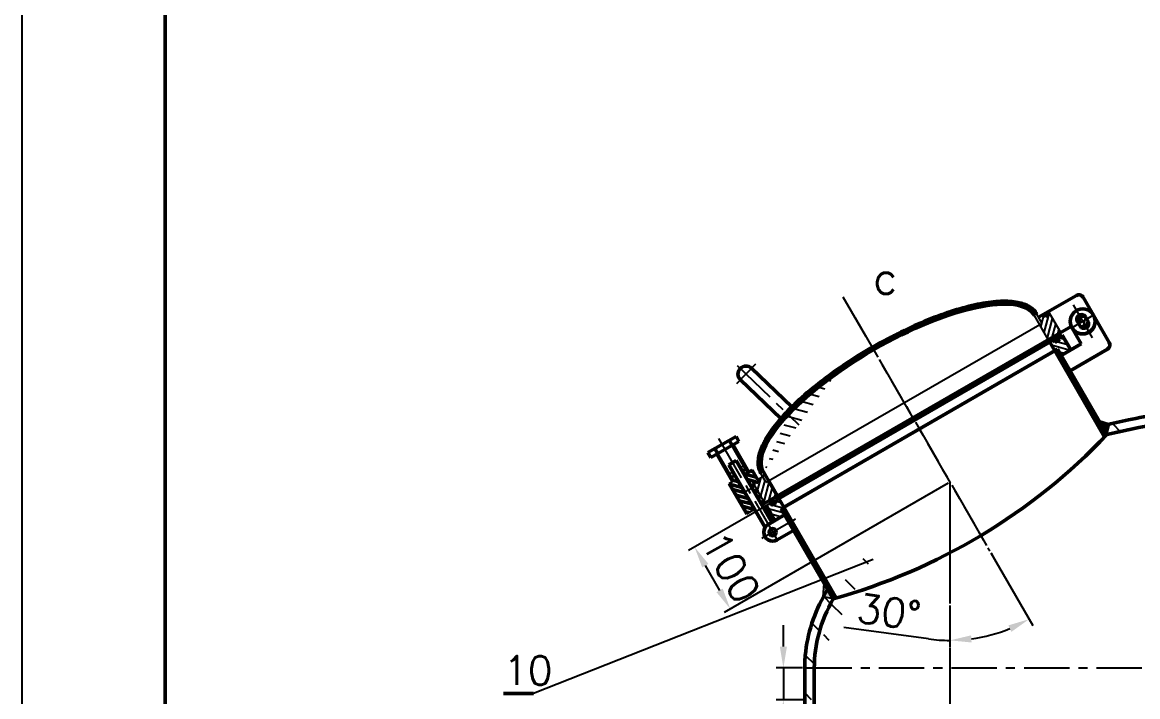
# Model space of a CAD drawing. Extents: x -857 to 5410, y -6702 to 2512.
# Drawn here: x -857 to 705, y -621 to 323 of the extents above; entities that cross this region are included whole.
import ezdxf

# ---------------------------------------------------------------- set-up
doc = ezdxf.new("R2010")
doc.units = 0
doc.linetypes.add('CENTERX2', pattern=[101.60000000000001, 63.5, -12.7, 12.7, -12.7])
doc.layers.get('0').update_dxf_attribs({"linetype": 'CONTINUOUS'})
doc.layers.get('DEFPOINTS').update_dxf_attribs({"linetype": 'CONTINUOUS'})
doc.styles.get("Standard").update_dxf_attribs({"font": 'txt.shx', "height": 40})
doc.dimstyles.get("Standard").update_dxf_attribs({"dimtxt": 0.18, "dimasz": 0.18, "dimexe": 0.18, "dimexo": 0.0625, "dimgap": 0.09, "dimtad": 0, "dimtih": 1, "dimtoh": 1, "dimdec": 4, "dimzin": 0, "dimdsep": 46, "dimtxsty": 'Standard', "dimcen": 0.09, "dimadec": 0, "dimazin": 0, "dimtfac": 1, "dimtdec": 4, "dimtofl": 0, "dimtmove": 0, "dimatfit": 3, "dimfxl": 0, "dimtolj": 1, "dimtzin": 0, "dimarcsym": 0})
pattern_1 = [(74.99999999999999, (1572.241391199869, 645.3739116852549), (-6.133628996935583, 1.643500936401008), [])]
pattern_2 = [(165, (1572.241391199869, 645.3739116852549), (-1.643500936401008, -6.133628996935583), [])]

# ---------------------------------------------------------------- blocks, each defined once
blk = doc.blocks.new('*D6')
at = {"color": 0, "lineweight": -2}
for p, q in [((208.9960430364413, -551.0138867581695), (208.9960430364413, -521.0138867581695)), ((208.9960430364413, -581.0138867581695), (208.9960430364413, -625.7155672421877)), ((208.9960430364413, -655.7155672421877), (208.9960430364412, -765.7155672421877))]:
    blk.add_line(p, q, dxfattribs=at)
at = {"lineweight": -2}
for p, q in [((235.9101988190803, -581.0138867581695), (198.9960430364413, -581.0138867581695)), ((238.1452828432812, -625.7155672421877), (198.9960430364413, -625.7155672421877))]:
    blk.add_line(p, q, dxfattribs=at)
at = {"color": 0}
for points in [[(203.9960430364413, -551.0138867581695), (213.9960430364413, -551.0138867581695), (208.9960430364413, -581.0138867581695)], [(203.9960430364413, -655.7155672421877), (213.9960430364413, -655.7155672421877), (208.9960430364413, -625.7155672421877)]]:
    blk.add_solid(points, dxfattribs=at)
at = {"layer": 'DEFPOINTS', "color": 0}
for p in [(238.9101988190803, -581.0138867581695), (208.9960430364413, -625.7155672421877), (241.1452828432812, -625.7155672421877)]:
    blk.add_point(p, dxfattribs=at)
at = {"color": 0, "insert": (178.9960430364413, -725.7155672421877), "char_height": 40, "attachment_point": 5, "rotation": 90}
blk.add_mtext('\\A1;40', dxfattribs=at)
blk = doc.blocks.new('*D25')
at = {"lineweight": -2}
for p, q in [((442.2637456127327, -553.1322844094502), (442.2637456127327, -711.0536079806006)), ((979.4730108295787, -553.1322844094503), (979.4730108295787, -711.0536079806006))]:
    blk.add_line(p, q, dxfattribs=at)
at = {"color": 0, "lineweight": -2}
blk.add_line((472.2637456127327, -701.0536079806006), (949.4730108295787, -701.0536079806006), dxfattribs=at)
at = {"color": 0}
for points in [[(472.2637456127327, -696.0536079806006), (472.2637456127327, -706.0536079806006), (442.2637456127327, -701.0536079806006)], [(949.4730108295787, -696.0536079806006), (949.4730108295787, -706.0536079806006), (979.4730108295787, -701.0536079806006)]]:
    blk.add_solid(points, dxfattribs=at)
at = {"layer": 'DEFPOINTS', "color": 0}
for p in [(442.2637456127327, -550.1322844094502), (979.4730108295787, -550.1322844094503), (979.4730108295787, -701.0536079806006)]:
    blk.add_point(p, dxfattribs=at)
at = {"color": 0, "insert": (710.8683782211557, -671.0536079806006), "char_height": 40, "attachment_point": 5}
blk.add_mtext('\\A1;480', dxfattribs=at)
blk = doc.blocks.new('*D35')
at = {"lineweight": -2}
for p, q in [((499.4003419433511, -419.6822548636911), (558.0884712928041, -521.3330766981177)), ((442.2637456127327, -493.6534336146495), (442.2637456127327, -552.3682184076491))]:
    blk.add_line(p, q, dxfattribs=at)
at = {"color": 0, "lineweight": -2}
blk.add_line((412.3325218735341, -540.3379855456294), (293.4316806666073, -524.1333578027533), dxfattribs=at)
for start, end in [(277.7608498932665, 292.2391501067335), (262.2391501067335, 270)]:
    blk.add_arc((442.2637456127328, -320.7187670475069), 221.6494513601422, start, end, dxfattribs=at)
at = {"color": 0}
for points in [[(523.9509249647102, -521.3908152031803), (528.3533845098743, -530.3695873883509), (553.0884712928041, -512.6728226602733)], [(472.5333414956015, -545.3265228354959), (471.8565972082616, -535.3494482557629), (442.2637456127328, -542.3682184076491)]]:
    blk.add_solid(points, dxfattribs=at)
at = {"layer": 'DEFPOINTS', "color": 0}
for p in [(292.2853415672904, -60.94855120270768), (442.2637456127328, -320.7187670475068), (497.9003419433511, -417.0841786523378), (442.2637456127327, -490.6534336146495), (518.0723227349845, -529.0011208918776)]:
    blk.add_point(p, dxfattribs=at)
at = {"color": 0, "insert": (356.9332582057898, -502.5104613724597), "char_height": 40, "attachment_point": 5, "rotation": 352.23915010673346}
blk.add_mtext('\\A1;30°', dxfattribs=at)
blk = doc.blocks.new('*D40')
at = {"lineweight": -2}
for p, q in [((389.6656694013794, -235.6162266690632), (76.01512768115029, -416.7024513627096)), ((439.6656694013794, -322.218767047507), (126.0151276811503, -503.3049917411535))]:
    blk.add_line(p, q, dxfattribs=at)
at = {"color": 0, "lineweight": -2}
blk.add_line((99.67538171899466, -437.6832134762428), (119.6753817189947, -472.3242296276203), dxfattribs=at)
at = {"color": 0}
for points in [[(104.0055087379168, -435.1832134762428), (95.34525470007246, -440.1832134762428), (84.67538171899466, -411.7024513627096)], [(124.0055087379168, -469.8242296276203), (115.3452547000725, -474.8242296276203), (134.6753817189947, -498.3049917411535)]]:
    blk.add_solid(points, dxfattribs=at)
at = {"layer": 'DEFPOINTS', "color": 0}
for p in [(392.2637456127327, -234.1162266690632), (442.2637456127327, -320.718767047507), (134.6753817189947, -498.3049917411535)]:
    blk.add_point(p, dxfattribs=at)
at = {"color": 0, "insert": (135.6561438325278, -440.0037215519316), "char_height": 40, "attachment_point": 5, "rotation": 300}
blk.add_mtext('\\A1;100', dxfattribs=at)

msp = doc.modelspace()

# ---------------------------------------------------------------- hatches: boundary and pattern name
h = msp.add_hatch()
h.set_pattern_fill('ANSI31', color=256, scale=4, angle=120, style=0)
h.set_pattern_definition([(165, (0, 0), (-3.287001872802016, -12.26725799387117), [])])
edge = h.paths.add_edge_path()
edge.add_ellipse((370.7637456127325, -196.8771343063322), major_axis=(-189.6926753659721, -109.5191171858442), ratio=0.3241443221256035, start_angle=269.99999999999994, end_angle=312.82312541614283, ccw=False)
edge.add_line((335.2637456127326, -135.389330637637), (333.2637952495296, -131.9253149959536))
edge.add_spline(control_points=[(333.2637952495296, -131.9253149959536), (323.1393059471942, -137.7709421413959), (313.1656876350883, -143.87781409054), (291.5005108564164, -157.935968627523), (279.9534543827642, -165.9841072080377), (258.134434405235, -182.3450385227243), (247.8630334236129, -190.6573188211449), (232.1312186077671, -204.4730128497662), (226.2091636614239, -209.9880866681591), (220.7035708092949, -215.4497535202715)], knot_values=[4.712389055618867, 4.712389055618867, 4.712389055618867, 4.712389055618867, 4.871568418412114, 4.871568418412114, 5.067983059126597, 5.067983059126597, 5.26439769984108, 5.26439769984108, 5.395287647220916, 5.395287647220916, 5.395287647220916, 5.395287647220916], degree=3, periodic=0)
edge.add_spline(control_points=[(220.7035708092949, -215.4497535202715), (218.0004276831503, -218.1313298019013), (215.3976780069086, -220.8000316595), (212.9009228947507, -223.4507047325468)], knot_values=[5.395287647220916, 5.395287647220916, 5.395287647220916, 5.395287647220916, 5.459552163512638, 5.459552163512638, 5.459552163512638, 5.459552163512638], degree=3, periodic=0)
edge.add_line((212.9009228947501, -223.4507047325475), (215.7848681655468, -226.2228012817292))
edge = h.paths.add_edge_path()
edge.add_ellipse((370.7637456127325, -196.8771343063322), major_axis=(-189.6926753659721, -109.5191171858442), ratio=0.3241443221256035, start_angle=180, end_angle=269.99999999999994, ccw=False)
edge.add_line((560.456420978706, -87.35801712049008), (567.9564209787047, -100.3483981772547))
edge.add_line((567.9564209787047, -100.3483981772547), (571.4205225938424, -98.34839817725467))
edge.add_line((571.4205225938424, -98.34839817725467), (563.9205225938421, -85.35801712048742))
edge.add_spline(control_points=[(563.9205225938426, -85.35801712048797), (562.6875279337983, -83.22240772383012), (561.1606817396889, -81.25782910023682), (557.5859513727428, -77.7269585473048), (555.5398491795515, -76.16015185026052), (550.9950770882638, -73.4257195946009), (548.4963919170232, -72.25686292135677), (543.0834730150618, -70.2955260186425), (540.1686795100923, -69.50264785066773), (530.1683207205172, -67.52976971320825), (522.3075194945509, -67.0433794610581), (504.8500270897428, -67.71824914473021), (495.2527596048085, -68.88309877537543), (474.6304605686421, -72.79463408831126), (463.6064800084087, -75.54221010118275), (440.5243949977664, -82.50998033083764), (428.46716827369, -86.73024529944021), (403.7649871072897, -96.48209070331123), (391.1207837078202, -102.0134905928901), (365.7196628356214, -114.177476845351), (352.9634408342417, -120.809770992906), (338.0086970508412, -129.2047887261456), (335.6321184188634, -130.5579043745957), (333.2637952495296, -131.9253149959536)], knot_values=[3.141592653589793, 3.141592653589793, 3.141592653589793, 3.141592653589793, 3.230360973545028, 3.230360973545028, 3.319129293500263, 3.319129293500263, 3.407897613455497, 3.407897613455497, 3.496665933410732, 3.496665933410732, 3.693080574125215, 3.693080574125215, 3.889495214839698, 3.889495214839698, 4.085909855554181, 4.085909855554181, 4.282324496268664, 4.282324496268664, 4.478739136983148, 4.478739136983148, 4.675153777697631, 4.675153777697631, 4.712389055618867, 4.712389055618867, 4.712389055618867, 4.712389055618867], degree=3, periodic=0)
edge.add_line((333.2637952495297, -131.9253149959536), (335.2637456127326, -135.389330637637))
edge = h.paths.add_edge_path()
edge.add_ellipse((370.7637456127325, -196.8771343063322), major_axis=(-189.6926753659721, -109.5191171858442), ratio=0.3241443221256035, start_angle=312.82312541614283, end_angle=359.99999999999994, ccw=False)
edge.add_line((215.7848681655468, -226.2228012817292), (212.90092289475, -223.4507047325475))
edge.add_spline(control_points=[(212.9009228947507, -223.4507047325468), (212.851963474285, -223.5026823641809), (212.8030448110094, -223.5546530633595), (205.1359293976593, -231.7058255450861), (198.5089499751434, -239.6345837222557), (187.4823963349979, -254.895154293989), (183.0811995469051, -262.2252599613915), (177.5110740366215, -274.3269339006242), (175.8001808173476, -279.2739765956568), (174.0537595493345, -287.5199006633723), (173.7056904451504, -290.9223021293056), (173.8748022409557, -297.4331102514965), (174.3950579207722, -300.5430363032455), (175.9583864006665, -305.1770743985891), (176.7038574924359, -306.8320171142234), (177.6069686316227, -308.3962514921765)], knot_values=[5.459552163512638, 5.459552163512638, 5.459552163512638, 5.459552163512638, 5.460812340555563, 5.460812340555563, 5.657226981270046, 5.657226981270046, 5.853641621984529, 5.853641621984529, 5.999607703089756, 5.999607703089756, 6.108887175955745, 6.108887175955745, 6.218166648821734, 6.218166648821734, 6.283185307179585, 6.283185307179585, 6.283185307179585, 6.283185307179585], degree=3, periodic=0)
edge.add_line((177.6069686316229, -308.3962514921766), (185.1069686316228, -321.3866325489431))
edge.add_line((185.1069686316228, -321.3866325489431), (188.5710702467605, -319.3866325489431))
edge.add_line((188.5710702467605, -319.3866325489431), (181.0710702467602, -306.3962514921761))
h = msp.add_hatch()
h.set_pattern_fill('ANSI31', color=256, scale=2, angle=30, style=0)
h.set_pattern_definition(pattern_1)
h.paths.add_polyline_path([(580.2769290543933, -81.68814413941021), (576.147292643051, -89.53540405817836), (573.7817385260099, -85.4381441394101), (566.4205225938423, -89.68814413940996), (571.4205225938426, -98.34839817725462), (567.9564209787048, -100.3483981772547), (579.9564209787044, -121.1330078680813), (597.2769290543933, -111.1330078680811)])
h = msp.add_hatch()
h.set_pattern_fill('ANSI31', color=256, scale=2, angle=30, style=0)
h.set_pattern_definition(pattern_1)
h.paths.add_polyline_path([(624.906981839933, -90.04932701163992, 0.4142135623730938), (622.54832261722, -98.85196306854485), (628.1289702570291, -95.62997465144875)])
h.paths.add_polyline_path([(624.906981839933, -90.04932701163992), (628.1289702570291, -95.62997465144875), (633.7096178968379, -92.40798623435265, 0.4142135623730951)])
h.paths.add_polyline_path([(633.7096178968379, -92.40798623435265), (628.1289702570291, -95.62997465144875), (631.3509586741252, -101.2106222912577, 0.4142135623730951)])
h.paths.add_polyline_path([(628.1289702570293, -95.62997465144863), (622.5483226172203, -98.85196306854485, 0.4142135623730951), (631.3509586741252, -101.2106222912577)])
h = msp.add_hatch()
h.set_pattern_fill('ANSI31', color=256, scale=2, angle=120, style=0)
h.set_pattern_definition(pattern_2)
h.paths.add_polyline_path([(205.6997911576582, -357.9947835320903), (209.5710702467601, -355.7596995078891), (202.571070246761, -343.6353438549084), (197.3749178240559, -346.6353438549075), (199.3749178240568, -350.0994454700462), (192.4467145937789, -354.0994454700474), (190.4467145937783, -350.6353438549088), (185.2505621710727, -353.6353438549083), (197.2505621710728, -374.4199535457348), (210.6997911576597, -366.6550375699359)])
h.paths.add_polyline_path([(599.2769290543932, -114.5971094832189), (594.0807766316877, -117.5971094832183), (596.0807766316889, -121.061211098358), (589.1525734014112, -125.0612110983593), (587.1525734014105, -121.5971094832195), (581.956420978705, -124.5971094832189), (588.956420978705, -136.721465136201), (592.8277000678067, -134.4863811120001), (597.8277000678065, -143.1466351498443), (611.2769290543935, -135.3817191740455)])
h = msp.add_hatch()
h.set_pattern_fill('ANSI37', color=256, scale=0.8, angle=30, style=0)
h.set_pattern_definition([(165, (-959.3858793735653, -816.2617744681144), (0.6574003745604026, 2.453451598774234), []), (75.00000000000001, (-959.3858793735653, -816.2617744681144), (2.453451598774234, -0.6574003745604026), [])])
h.paths.add_polyline_path([(588.6166750165489, -116.1330078680811, -0.4142135623730951), (594.0807766316884, -117.5971094832194), (590.6166750165498, -119.5971094832197)])
h.paths.add_polyline_path([(588.6166750165489, -116.1330078680811), (590.6166750165496, -119.59710948322), (587.152573401411, -121.5971094832204, -0.414213562373091)])
h.paths.add_polyline_path([(587.152573401411, -121.5971094832204), (590.6166750165498, -119.5971094832197), (592.6166750165503, -123.0612110983587, -0.4142135623730951)])
h.paths.add_polyline_path([(590.6166750165498, -119.5971094832197), (594.0807766316884, -117.5971094832194, -0.414213562373091), (592.6166750165503, -123.0612110983587)])
h = msp.add_hatch()
h.set_pattern_fill('ANSI31', color=256, scale=4, angle=30, style=0)
h.set_pattern_definition([(74.99999999999999, (0, 0), (-12.26725799387117, 3.287001872802016), [])])
h.paths.add_polyline_path([(658.7117406746931, -257.5412229478625, 0.001393299026246775), (661.9284373560913, -254.1723689357793), (592.8277000678066, -134.486381112), (588.956420978705, -136.721465136201)])
h.paths.add_polyline_path([(263.1282473418496, -457.4637874433513), (267.3322147961042, -455.804936570683), (220.8210702467611, -375.2452710930405), (216.9497911576597, -377.4803551172413)])
h.paths.add_polyline_path([(216.9497911576597, -377.4803551172413), (220.8210702467611, -375.2452710930405), (209.5710702467605, -355.7596995078895), (205.6997911576591, -357.9947835320904)])
h.paths.add_polyline_path([(267.3322147961042, -455.8049365706829), (263.1282473418496, -457.4637874433512), (278.5839112988396, -484.2337826815688, 0.001380416299475185), (283.0284599153764, -482.9916306053174)])
h = msp.add_hatch()
h.set_pattern_fill('ANSI31', color=256, scale=12, angle=90, style=0)
h.set_pattern_definition([(135, (0, 0), (-26.94076836320746, -26.94076836320745), [])])
edge = h.paths.add_edge_path()
edge.add_ellipse((978.7230108295789, -581.0138867581695), major_axis=(726.4023078652932, -8.895568816430769e-14), ratio=0.5, start_angle=95.22999048088991, end_angle=115.85623195694711, ccw=False)
edge.add_line((912.5086466126274, -219.3248038280343), (912.5086466126274, -205.900608006795))
edge.add_spline(control_points=[(912.5086466126274, -205.900608006795), (897.2051921649416, -206.5945339424075), (881.944435743711, -207.5289118162466), (836.7941875876933, -211.017436504373), (807.1139967437346, -214.2630526153923), (772.487515750864, -219.191922462749), (767.0544902025467, -219.9994551069867), (761.6404749790671, -220.8384212933176)], knot_values=[1.661237211812443, 1.661237211812443, 1.661237211812443, 1.661237211812443, 1.724113221557085, 1.724113221557085, 1.848146793718003, 1.848146793718003, 1.87131876672566, 1.87131876672566, 1.87131876672566, 1.87131876672566], degree=3, periodic=0)
edge.add_spline(control_points=[(761.6404749790671, -220.8384212933176), (738.074668429067, -224.4902238895353), (714.8690382428015, -228.7375775343083), (683.2770441295254, -235.4418033272723), (674.4873052340677, -237.4099329096737), (665.7763883658978, -239.4641608830331)], knot_values=[1.87131876672566, 1.87131876672566, 1.87131876672566, 1.87131876672566, 1.972180365878921, 1.972180365878921, 2.011504196653269, 2.011504196653269, 2.011504196653269, 2.011504196653269], degree=3, periodic=0)
edge.add_line((665.7763883658977, -239.4641608830332), (661.9284373560912, -254.1723689357792))
edge = h.paths.add_edge_path()
edge.add_spline(control_points=[(1718.535818694872, -581.0138867581695), (1718.535818694872, -570.7991911353351), (1717.732108696603, -560.5847155008967), (1714.531106871211, -540.2562986911796), (1712.134078307072, -530.142662871916), (1705.784272173002, -510.104973481132), (1701.831818667465, -500.180957651193), (1689.701280253257, -474.9274069299011), (1680.401596887077, -459.7941380595523), (1658.284587078793, -430.3918637409649), (1645.467356560039, -416.1213788588898), (1616.555017859462, -388.6079162279875), (1600.459443498232, -375.3643726851371), (1565.24741710581, -350.0562186966408), (1546.130660930725, -337.9915950267218), (1521.870294147403, -324.4872801290675), (1518.046767350409, -322.4073555836558), (1514.177789092309, -320.3504050333075)], knot_values=[0, 0, 0, 0, 0.07857011854202303, 0.07857011854202303, 0.1571402370840461, 0.1571402370840461, 0.2357103556260691, 0.2357103556260691, 0.359743927786987, 0.359743927786987, 0.483777499947905, 0.483777499947905, 0.607811072108823, 0.607811072108823, 0.731844644269741, 0.731844644269741, 0.7547160512053891, 0.7547160512053891, 0.7547160512053891, 0.7547160512053891], degree=3, periodic=0)
edge.add_line((1514.177789092309, -320.3504050333074), (1504.116916274782, -330.2044187385885))
edge.add_ellipse((978.7230108295789, -581.0138867581695), major_axis=(726.4023078652932, -8.895568816430769e-14), ratio=0.5, start_angle=0, end_angle=43.67386064667852, ccw=False)
edge.add_line((1705.125318694872, -581.0138867581651), (1705.125318694872, -625.7155672421876))
edge.add_line((1705.125318694872, -625.7155672421876), (1718.535822840078, -625.7155672421876))
edge.add_line((1718.535822840078, -625.7155672421876), (1718.535822840078, -581.0139361782034))
edge = h.paths.add_edge_path()
edge.add_spline(control_points=[(1446.506270003155, -288.617991280199), (1427.614916792969, -280.8143508975522), (1407.96952467365, -273.4908729518689), (1362.380092102898, -258.1993227833298), (1336.072586617477, -250.5133430421083), (1281.800724414401, -236.8365452097828), (1253.836571432049, -230.8458278382176), (1196.669820941604, -220.6441358780291), (1167.467449427341, -216.4332302832141), (1108.262529653103, -209.8513372338556), (1078.26021939882, -207.4803916296754), (1047.593533381898, -206.0231902123077), (1047.103633196783, -206.0001605206535), (1046.613688064682, -205.9773777572633)], knot_values=[0.8802942927526806, 0.8802942927526806, 0.8802942927526806, 0.8802942927526806, 0.9799117885915771, 0.9799117885915771, 1.103945360752495, 1.103945360752495, 1.227978932913413, 1.227978932913413, 1.352012505074331, 1.352012505074331, 1.476046077235249, 1.476046077235249, 1.4780594885333, 1.4780594885333, 1.4780594885333, 1.4780594885333], degree=3, periodic=0)
edge.add_line((1046.613688064682, -205.9773777572633), (1046.613688064682, -219.4025039116863))
edge.add_ellipse((978.7230108295789, -581.0138867581695), major_axis=(726.4023078652932, -8.895568816430769e-14), ratio=0.5, start_angle=48.59837639736543, end_angle=84.63722152485713, ccw=False)
edge.add_line((1459.116916274782, -308.5794870932552), (1446.506270003154, -288.6179912801984))
edge = h.paths.add_edge_path()
edge.add_ellipse((978.7230108295789, -581.0138867581695), major_axis=(726.4023078652932, -8.895568816430769e-14), ratio=0.5, start_angle=164.5460261706254, end_angle=180, ccw=False)
edge.add_line((278.5839112988007, -484.2337826816403), (264.8940799443543, -481.348271408888))
edge.add_spline(control_points=[(264.8940799443544, -481.348271408888), (259.3706584430416, -491.730640688963), (254.6960448083319, -502.271665268811), (245.6586046453967, -527.6862008130397), (242.1034854413931, -542.6676751499249), (239.3750318636018, -565.4807497211045), (238.9101988190803, -573.2470752045442), (238.9101988190803, -581.0138867581691)], knot_values=[2.881604051148097, 2.881604051148097, 2.881604051148097, 2.881604051148097, 2.965611890615488, 2.965611890615488, 3.081852547774397, 3.081852547774397, 3.141592653589793, 3.141592653589793, 3.141592653589793, 3.141592653589793], degree=3, periodic=0)
edge.add_line((238.9101988190803, -581.0138867581692), (238.9101988190803, -625.7155672421877))
edge.add_line((238.9101988190803, -625.7155672421877), (252.3207029642857, -625.7155672421877))
edge.add_line((252.3207029642857, -625.7155672421877), (252.3207029642857, -581.0138867581693))
h = msp.add_hatch(color=256)
edge = h.paths.add_edge_path()
edge.add_line((665.7763883658974, -239.4641608830332), (650.714332352199, -234.7489693076253))
edge.add_line((650.714332352199, -234.7489693076253), (655.4953009140036, -243.0298497660604))
edge.add_line((655.4953009140036, -243.0298497660604), (658.7702664466378, -241.1390475342071))
edge.add_spline(control_points=[(658.7702664466381, -241.139047534207), (661.0998617534306, -240.5745513553722), (663.4352784134925, -240.0162466882041), (665.7763883658978, -239.4641608830331)], knot_values=[2.011504196653269, 2.011504196653269, 2.011504196653269, 2.011504196653269, 2.022072706603, 2.022072706603, 2.022072706603, 2.022072706603], degree=3, periodic=0)
edge = h.paths.add_edge_path()
edge.add_spline(control_points=[(665.7763883658978, -239.4641608830331), (663.4352784134925, -240.0162466882041), (661.0998617534306, -240.5745513553722), (658.7702664466381, -241.139047534207)], knot_values=[2.011504196653269, 2.011504196653269, 2.011504196653269, 2.011504196653269, 2.022072706603, 2.022072706603, 2.022072706603, 2.022072706603], degree=3, periodic=0)
edge.add_line((658.7702664466378, -241.139047534207), (655.4953009140035, -243.0298497660604))
edge.add_line((655.4953009140035, -243.0298497660604), (661.9284373560913, -254.1723689357793))
edge.add_line((661.9284373560913, -254.1723689357793), (665.7763883658977, -239.4641608830332))
at = {"lineweight": 50}
h = msp.add_hatch(dxfattribs=at)
h.set_pattern_fill('ANSI31', color=256, scale=2, angle=120, style=0)
h.set_pattern_definition(pattern_2)
h.paths.add_polyline_path([(143.9849434211096, -316.1611955742052), (133.1596258738037, -322.4111955742056), (157.7028127594306, -364.9212422397698), (168.5281303067367, -358.6712422397692)])
h.paths.add_polyline_path([(165.2025658138282, -303.9111955742054), (154.8360961963432, -309.8962795984063), (179.3792830819707, -352.4063262639704), (183.2505621710719, -350.1712422397695), (166.2505621710725, -320.7263785110995), (175.1113068164964, -321.0736384298677), (172.7457526994558, -316.9763785110996)])
h = msp.add_hatch()
h.set_pattern_fill('ANSI31', color=256, scale=2, angle=30, style=0)
h.set_pattern_definition(pattern_1)
h.paths.add_polyline_path([(138.3456453540741, -306.3936448030753), (133.818784832594, -309.0072289437358), (139.4580828996293, -318.7747797148658), (143.9849434211094, -316.1611955742055)])
h.paths.add_polyline_path([(153.264810720967, -297.7800606624152), (148.7379501994874, -300.3936448030753), (154.3772482665227, -310.1611955742054), (158.9041087880025, -307.5476114335451)])
h = msp.add_hatch()
h.set_pattern_fill('ANSI31', color=256, scale=2, angle=30, style=0)
h.set_pattern_definition(pattern_1)
h.paths.add_polyline_path([(188.5710702467605, -319.3866325489431), (185.1069686316227, -321.3866325489431), (180.1069686316233, -312.7263785110998), (172.7457526994557, -316.9763785110995), (175.1113068164964, -321.0736384298677), (166.2505621710725, -320.7263785110995), (183.2505621710719, -350.1712422397696), (200.5710702467605, -340.1712422397698)])
h = msp.add_hatch()
h.set_pattern_fill('ANSI37', color=256, scale=0.8, angle=30, style=0)
h.set_pattern_definition([(74.99999999999999, (1572.241391199869, 645.3739116852549), (-2.453451598774233, 0.6574003745604032), []), (165, (1572.241391199869, 645.3739116852549), (-0.6574003745604032, -2.453451598774233), [])])
h.paths.add_polyline_path([(191.9108162089165, -345.1712422397694, 0.4142135623730951), (190.4467145937783, -350.6353438549088), (193.9108162089169, -348.6353438549082)])
h.paths.add_polyline_path([(191.9108162089165, -345.1712422397694), (193.9108162089171, -348.6353438549082), (197.374917824056, -346.6353438549075, 0.414213562373091)])
h.paths.add_polyline_path([(197.374917824056, -346.6353438549075), (193.9108162089169, -348.6353438549082), (195.9108162089178, -352.0994454700469, 0.4142135623730951)])
h.paths.add_polyline_path([(193.9108162089169, -348.6353438549082), (190.4467145937783, -350.6353438549088, 0.414213562373091), (195.9108162089178, -352.0994454700469)])
h = msp.add_hatch()
h.set_pattern_fill('ANSI31', color=256, scale=2, angle=30, style=0)
h.set_pattern_definition(pattern_1)
h.paths.add_polyline_path([(193.9742827294442, -390.7452710930401), (189.6441557105213, -393.2452710930405, 0.4142135623731217), (196.474282729444, -395.0753981119625)])
h.paths.add_polyline_path([(191.4742827294442, -386.4151440741178, 0.414213562373135), (189.6441557105213, -393.2452710930405), (193.974282729444, -390.7452710930403)])
h.paths.add_polyline_path([(191.474282729444, -386.4151440741181), (193.9742827294438, -390.7452710930403), (198.3044097483657, -388.2452710930405, 0.4142135623730685)])
h.paths.add_polyline_path([(198.3044097483657, -388.2452710930405), (193.9742827294442, -390.7452710930401), (196.4742827294442, -395.0753981119623, 0.4142135623730551)])
h = msp.add_hatch(color=256)
edge = h.paths.add_edge_path()
edge.add_spline(control_points=[(264.8940799443542, -481.3482714088881), (266.7744091050234, -477.8138187676184), (268.7531078386373, -474.2977529188115), (270.8288174969614, -470.8015661992531)], knot_values=[2.85300540260429, 2.85300540260429, 2.85300540260429, 2.85300540260429, 2.881604051148098, 2.881604051148098, 2.881604051148098, 2.881604051148098], degree=3, periodic=0)
edge.add_line((270.8288174969613, -470.8015661992533), (266.161731262943, -462.7179357186282))
edge.add_line((266.161731262943, -462.7179357186282), (264.8940799443543, -481.3482714088879))
edge = h.paths.add_edge_path()
edge.add_spline(control_points=[(270.8288174969614, -470.8015661992531), (268.7531078386373, -474.2977529188115), (266.7744091050236, -477.8138187676183), (264.8940799443544, -481.348271408888)], knot_values=[2.85300540260429, 2.85300540260429, 2.85300540260429, 2.85300540260429, 2.881604051148097, 2.881604051148097, 2.881604051148097, 2.881604051148097], degree=3, periodic=0)
edge.add_line((264.8940799443543, -481.348271408888), (278.583911298892, -484.2337826816596))
edge.add_line((278.583911298892, -484.2337826816596), (270.8288174969613, -470.8015661992533))

# ---------------------------------------------------------------- linework, layer by layer
for p, q in [((-856.6171636931621, -6701.699772653518), (-856.617163693162, 2511.97862672247)), ((579.9564209787045, -121.1330078680814), (560.456420978705, -87.35801712048809)), ((571.4205225938426, -98.34839817725472), (563.9205225938426, -85.35801712048809)), ((597.2769290543933, -111.1330078680811), (580.2769290543933, -81.6881441394103)), ((643.2844148232564, -86.87997465144886), (612.9735256908011, -104.3799746514489)), ((571.4205225938422, -98.34839817725484), (185.106968631623, -321.386632548943)), ((588.1638881080103, -115.3487579374902), (592.7199633222565, -123.2401116916697)), ((143.8741566005999, -182.4941316664505), (170.4285641082031, -154.8683052958047)), ((665.7763883658976, -239.4641608830332), (650.714332352199, -234.7489693076253)), ((658.7702664466381, -241.1390475342068), (655.4953009140033, -243.0298497660606)), ((661.9284373560913, -254.1723689357793), (665.7763883658976, -239.4641608830332)), ((139.4580828996293, -318.7747797148658), (117.4007766662396, -280.5704046405291)), ((158.9041087880025, -307.5476114335451), (136.8468025546129, -269.3432363592084)), ((133.3734911365386, -295.7816210752364), (155.715046612873, -334.4783302803656)), ((142.0337451743831, -290.7816210752364), (164.3753006507177, -329.4783302803655)), ((133.8187848325938, -309.0072289437359), (138.3456453540741, -306.3936448030753)), ((148.7379501994874, -300.3936448030753), (153.2648107209673, -297.7800606624149)), ((179.3792830819707, -352.4063262639704), (154.8360961963433, -309.8962795984064)), ((185.1069686316227, -321.3866325489431), (177.6069686316227, -308.3962514921765)), ((133.1596258738036, -322.4111955742055), (143.9849434211094, -316.1611955742054)), ((175.1113068164964, -321.0736384298677), (166.2505621710725, -320.7263785110996)), ((183.2505621710725, -350.1712422397705), (166.2505621710725, -320.7263785110996)), ((172.7457526994556, -316.9763785110997), (180.1069686316234, -312.7263785110997)), ((172.7457526994558, -316.9763785110996), (175.1113068164964, -321.0736384298677)), ((442.2637456127328, -320.7187670475068), (442.2637456127328, -490.6534336146497)), ((165.241326054502, -328.9783302803655), (154.8490212090885, -334.9783302803656)), ((157.7028127594306, -364.9212422397698), (168.5281303067366, -358.6712422397694)), ((168.5281303067366, -358.6712422397694), (157.7028127594303, -364.9212422397699)), ((178.9204351521503, -352.6712422397693), (183.2505621710718, -350.1712422397695)), ((198.6997911576593, -345.8704278791082), (181.3792830819705, -355.8704278791082)), ((202.5710702467616, -343.6353438549081), (185.2505621710727, -353.6353438549082)), ((190.4467145937783, -350.6353438549088), (192.446714593779, -354.0994454700475)), ((191.458029300378, -344.3869923091785), (196.014104514624, -352.278346063358)), ((192.446714593779, -354.0994454700475), (199.3749178240569, -350.0994454700462)), ((199.3749178240569, -350.0994454700462), (197.374917824056, -346.6353438549075)), ((178.9569064867881, -399.4155573092595), (226.1522825548216, -372.1672942318747)), ((334.6935258793453, -429.2247189808839), (-140.7894309718249, -616.8463707882147)), ((264.8940799443544, -481.348271408888), (266.161731262943, -462.7179357186283)), ((278.5839112988007, -484.2337826816403), (264.8940799443544, -481.348271408888))]:
    msp.add_line(p, q)
for p, q in [((-656.617163693162, 2391.978626722472), (-656.6171636931604, -6561.73418432008)), ((619.2222369967656, -59.20306011520896), (566.4205225938424, -89.68814413940996)), ((628.7844148232566, -61.76523794170001), (665.2844148232562, -124.9850924179644)), ((580.2769290543933, -81.6881441394103), (573.78173852601, -85.4381441394103)), ((573.78173852601, -85.4381441394103), (576.1472926430508, -89.53540405817844)), ((576.1472926430508, -89.53540405817844), (580.2769290543933, -81.6881441394103)), ((633.7096178968379, -92.40798623435265), (631.8548509873795, -89.19543571097338)), ((633.7096178968379, -92.40798623435265), (635.5643848062962, -95.62053675773191)), ((611.9735256908007, -102.64792384388), (178.9204351521503, -352.6712422397693)), ((611.9735256908011, -102.64792384388), (625.9735256908011, -126.8966351498442)), ((622.5483226172203, -98.85196306854485), (620.6935557077618, -95.63941254516558)), ((622.5483226172203, -98.85196306854485), (624.4030895266785, -102.0645135919241)), ((581.956420978705, -124.5971094832189), (198.6997911576593, -345.8704278791082)), ((581.956420978705, -124.5971094832189), (599.2769290543933, -114.5971094832189)), ((581.956420978705, -124.5971094832189), (658.7117406746931, -257.5412229478626)), ((589.1525734014112, -125.0612110983593), (587.152573401411, -121.5971094832204)), ((596.0807766316889, -121.0612110983581), (589.1525734014112, -125.0612110983593)), ((594.0807766316884, -117.5971094832194), (596.0807766316889, -121.0612110983581)), ((599.2769290543933, -114.5971094832189), (611.2769290543933, -135.3817191740455)), ((592.8277000678067, -134.486381112), (205.6997911576591, -357.9947835320904)), ((592.8277000678067, -134.486381112), (661.9284373560912, -254.1723689357791)), ((625.9735256908011, -126.8966351498442), (597.8277000678067, -143.1466351498442)), ((662.7222369967651, -134.5472702444554), (610.3277000678063, -164.7972702444554)), ((164.3052206855675, -161.2387137544811), (220.7035708092949, -215.4497535202715)), ((148.8163521810559, -177.3525280755458), (205.2147023047833, -231.5635678413363)), ((103.4159650622667, -279.4069350776151), (142.8316141585851, -256.6502994615707)), ((146.8316141585854, -263.5785026918462), (107.4159650622667, -286.3351383078906)), ((137.2319802157783, -269.1208539328481), (133.2319802157783, -262.1926507025726)), ((146.8316141585854, -263.5785026918462), (142.8316141585851, -256.6502994615707)), ((107.4159650622667, -286.3351383078906), (103.4159650622667, -279.4069350776151)), ((117.0155990050739, -280.792787066889), (113.0155990050739, -273.8645838366133)), ((160.6361595955714, -306.5476114335451), (138.5788533621817, -268.3432363592084)), ((137.7260320920604, -319.7747797148658), (115.6687258586708, -281.5704046405291)), ((132.5074657327546, -296.2816210752364), (142.8997705781676, -290.2816210752364)), ((132.5074657327546, -296.2816210752364), (183.295202256872, -384.2485611364285)), ((142.8997705781676, -290.2816210752364), (192.9204351521507, -376.9199535457346)), ((165.2025658138282, -303.9111955742053), (154.3772482665227, -310.1611955742054)), ((172.7457526994551, -316.9763785110986), (165.2025658138282, -303.9111955742053)), ((188.5710702467604, -319.3866325489431), (181.0710702467604, -306.3962514921765)), ((157.7028127594306, -364.9212422397698), (133.1596258738036, -322.4111955742055)), ((188.5710702467604, -319.3866325489431), (200.5710702467604, -340.1712422397696)), ((181.3792830819705, -355.8704278791082), (193.3792830819707, -376.6550375699347)), ((185.2505621710727, -353.6353438549082), (197.2505621710727, -374.4199535457346)), ((202.5710702467604, -343.6353438549074), (283.0284599153765, -482.9916306053175)), ((205.6997911576591, -357.9947835320904), (278.5839112988397, -484.233782681569)), ((187.7242827294435, -379.919953545735), (210.6997911576598, -366.6550375699359)), ((200.2242827294435, -401.570588640346), (223.1997911576598, -388.3056726645467)), ((238.9101988190803, -581.01388675817), (238.9101988190803, -2346.730265876882)), ((252.3207029642857, -581.01388675817), (252.3207029642857, -2346.730265876882)), ((-140.7894309718249, -616.8463707882147), (-182.9204566520057, -616.8463707882147))]:
    msp.add_line(p, q, dxfattribs=at)
at = {"linetype": 'CENTERX2'}
for p, q in [((292.2853415672904, -60.94855120270768), (497.9003419433511, -417.0841786523379)), ((614.7539702570289, -72.46379510021498), (641.5039702570291, -118.7961542026825)), ((309.3378622933176, -90.48438349730785), (514.9528626693782, -446.6200109469381)), ((144.146998238745, -157.3632795613495), (230.6843323102105, -240.5444160357664)), ((118.1878561420849, -259.4793297196464), (203.3214956929878, -406.9351188550644)), ((241.1452828432812, -581.01388675817), (1716.300738815877, -581.01388675817))]:
    msp.add_line(p, q, dxfattribs=at)
at = {"lineweight": 50}
for centre, radius in [((628.1289702570289, -95.62997465144875), 17.5), ((193.9742827294435, -390.7452710930404), 5)]:
    msp.add_circle(centre, radius, dxfattribs=at)
for centre, radius in [((628.1289702570289, -95.62997465144863), 6.443976834192199), ((590.6166750165498, -119.5971094832197), 4.000000000001165), ((193.9108162089171, -348.635343854908), 4.000000000001165)]:
    msp.add_circle(centre, radius)
for centre, radius, start, end in [((622.7222369967658, -65.2652379416999), 7, 29.99999999999973, 119.9999999999997), ((626.2742033475706, -92.41742412806937), 6.443976834192199, 30, 210), ((629.9837371664873, -98.8425251748279), 6.443976834192199, 210, 30), ((659.2222369967653, -128.4850924179641), 7, 300.0000000000001, 29.99999999999973), ((156.5607864333117, -169.2956209150134), 11.17542012100451, 46.1328813931934, 226.1328813931933), ((55.84692698676668, 321.314790395083), 835.7752495535309, 285.4563069762768, 316.483227886407), ((193.9742827294435, -390.7452710930404), 12.5, 119.9999999999979, 300.0000000000021)]:
    msp.add_arc(centre, radius, start, end, dxfattribs=at)
for centre, major_axis, ratio, start_param, end_param in [((370.7637456127325, -196.8771343063322), (-189.6926753659721, -109.5191171858442), 0.3241443221256033, 3.141592653589793, 6.283185307179585), ((978.7230108295789, -581.0138867581695), (726.4023078652932, -8.895568816430769e-14), 0.5, 1.662076880534386, 2.022072706603), ((978.7230108295789, -581.0138867581695), (726.4023078652932, -8.895568816430769e-14), 0.5, 2.871869927750169, 3.141592653589793)]:
    msp.add_ellipse(centre, major_axis=major_axis, ratio=ratio, start_param=start_param, end_param=end_param, dxfattribs=at)
for points, knots in [([(563.9205225938426, -85.35801712048797), (562.6875279337983, -83.22240772383012), (561.1606817396889, -81.25782910023682), (557.5859513727428, -77.7269585473048), (555.5398491795515, -76.16015185026052), (550.9950770882638, -73.4257195946009), (548.4963919170232, -72.25686292135677), (543.0834730150618, -70.2955260186425), (540.1686795100923, -69.50264785066773), (530.1683207205172, -67.52976971320825), (522.3075194945509, -67.0433794610581), (504.8500270897428, -67.71824914473021), (495.2527596048085, -68.88309877537543), (474.6304605686421, -72.79463408831126), (463.6064800084087, -75.54221010118275), (440.5243949977664, -82.50998033083764), (428.46716827369, -86.73024529944021), (403.7649871072897, -96.48209070331123), (391.1207837078202, -102.0134905928901), (365.7196628356214, -114.177476845351), (352.9634408342417, -120.809770992906), (327.8204350558119, -134.9240869874838), (315.4343110387701, -142.405744016015), (291.5005108564164, -157.935968627523), (279.9534543827642, -165.9841072080377), (258.134434405235, -182.3450385227243), (247.8630334236129, -190.6573188211449), (228.981790280448, -207.238843661065), (220.372404496655, -215.5074080373495), (205.1359293976593, -231.7058255450861), (198.5089499751434, -239.6345837222557), (187.4823963349979, -254.895154293989), (183.0811995469051, -262.2252599613915), (177.5110740366215, -274.3269339006242), (175.8001808173476, -279.2739765956568), (174.0537595493345, -287.5199006633723), (173.7056904451504, -290.9223021293056), (173.8748022409557, -297.4331102514965), (174.3950579207722, -300.5430363032455), (175.9583864006665, -305.1770743985891), (176.7038574924359, -306.8320171142234), (177.6069686316227, -308.3962514921765)], [3.141592653589793, 3.141592653589793, 3.141592653589793, 3.141592653589793, 3.230360973545028, 3.230360973545028, 3.319129293500263, 3.319129293500263, 3.407897613455497, 3.407897613455497, 3.496665933410732, 3.496665933410732, 3.693080574125215, 3.693080574125215, 3.889495214839698, 3.889495214839698, 4.085909855554181, 4.085909855554181, 4.282324496268664, 4.282324496268664, 4.478739136983148, 4.478739136983148, 4.675153777697631, 4.675153777697631, 4.871568418412114, 4.871568418412114, 5.067983059126597, 5.067983059126597, 5.26439769984108, 5.26439769984108, 5.460812340555563, 5.460812340555563, 5.657226981270046, 5.657226981270046, 5.853641621984529, 5.853641621984529, 5.999607703089756, 5.999607703089756, 6.108887175955745, 6.108887175955745, 6.218166648821734, 6.218166648821734, 6.283185307179585, 6.283185307179585, 6.283185307179585, 6.283185307179585]), ([(912.5086466126274, -205.900608006795), (897.2051921649416, -206.5945339424075), (881.944435743711, -207.5289118162466), (836.7941875876933, -211.017436504373), (807.1139967437346, -214.2630526153923), (748.7623072881564, -222.5690621911023), (720.0910419505256, -227.6294014621443), (680.8953393811047, -235.9472315806562), (669.7679343627922, -238.4741462542888), (658.7702664466381, -241.139047534207)], [1.661237211812443, 1.661237211812443, 1.661237211812443, 1.661237211812443, 1.724113221557085, 1.724113221557085, 1.848146793718003, 1.848146793718003, 1.972180365878921, 1.972180365878921, 2.022072706603, 2.022072706603, 2.022072706603, 2.022072706603]), ([(270.8288174969614, -470.8015661992531), (262.6557608437156, -484.5677169779451), (255.9867340235313, -498.6420681323598), (245.6586046453967, -527.6862008130397), (242.1034854413931, -542.6676751499249), (239.3750318636018, -565.4807497211045), (238.9101988190803, -573.2470752045442), (238.9101988190803, -581.0138867581691)], [2.85300540260429, 2.85300540260429, 2.85300540260429, 2.85300540260429, 2.965611890615488, 2.965611890615488, 3.081852547774397, 3.081852547774397, 3.141592653589793, 3.141592653589793, 3.141592653589793, 3.141592653589793])]:
    msp.add_open_spline(points, degree=3, knots=knots, dxfattribs=at)

# ---------------------------------------------------------------- texts
at = {"lineweight": 50, "insert": (334.5095753188488, -12.45701311143819), "char_height": 44.70168048401804, "width": 127.9610189779283, "attachment_point": 1}
msp.add_mtext('c', dxfattribs=at)
at = {"insert": (-182.9204566520057, -564.477591660012), "char_height": 40, "width": 105.3984, "attachment_point": 1}
msp.add_mtext('10', dxfattribs=at)

# ---------------------------------------------------------------- dimensions: what is measured, and where the dimension line sits
dim = msp.add_angular_dim_2l(base=(518.0723227349845, -529.0011208918776), line1=((292.2853415672904, -60.94855120270768), (497.9003419433511, -417.0841786523379)), line2=((442.2637456127328, -320.7187670475068), (442.2637456127328, -490.6534336146497)), dimstyle='Standard', override={"dimtxt": 40, "dimasz": 30, "dimexe": 10, "dimexo": 3, "dimgap": 10, "dimtad": 1, "dimtih": 0, "dimtoh": 0, "dimdec": 0, "dimzin": 8, "dimlunit": 6, "dimcen": 2.5, "dimclre": 256, "dimtdec": 0, "dimtofl": 1})
dim.commit()
dim.dimension.update_dxf_attribs({"geometry": '*D35', "text_midpoint": (356.9332582057898, -502.5104613724597)})
dim = msp.add_aligned_dim(p1=(392.2637456127327, -234.1162266690632), p2=(442.2637456127328, -320.7187670475071), distance=-355.1724493872926, dimstyle='Standard', override={"dimtxt": 40, "dimasz": 30, "dimexe": 10, "dimexo": 3, "dimgap": 10, "dimtad": 1, "dimtih": 0, "dimtoh": 0, "dimdec": 0, "dimzin": 8, "dimlunit": 6, "dimcen": 2.5, "dimclre": 256, "dimtdec": 0, "dimtofl": 1})
dim.commit()
dim.dimension.update_dxf_attribs({"geometry": '*D40', "text_midpoint": (135.6561438325278, -440.0037215519316)})
dim = msp.add_linear_dim(base=(208.9960430364413, -625.7155672421877), p1=(238.9101988190803, -581.0138867581695), p2=(241.1452828432812, -625.7155672421877), angle=90, text='40', dimstyle='Standard', override={"dimtxt": 40, "dimasz": 30, "dimexe": 10, "dimexo": 3, "dimgap": 10, "dimtad": 1, "dimtih": 0, "dimtoh": 0, "dimdec": 0, "dimzin": 8, "dimlunit": 6, "dimcen": 2.5, "dimclre": 256, "dimtdec": 0, "dimtofl": 1})
dim.commit()
dim.dimension.update_dxf_attribs({"geometry": '*D6', "text_midpoint": (178.9960430364413, -725.7155672421877)})
dim = msp.add_linear_dim(base=(979.4730108295787, -701.0536079806006), p1=(442.2637456127327, -550.1322844094502), p2=(979.4730108295787, -550.1322844094503), text='480', dimstyle='Standard', override={"dimtxt": 40, "dimasz": 30, "dimexe": 10, "dimexo": 3, "dimgap": 10, "dimtad": 1, "dimtih": 0, "dimtoh": 0, "dimdec": 0, "dimzin": 8, "dimlunit": 6, "dimcen": 2.5, "dimclre": 256, "dimtdec": 0, "dimtofl": 1})
dim.commit()
dim.dimension.update_dxf_attribs({"geometry": '*D25', "text_midpoint": (710.8683782211557, -671.0536079806006)})

doc.saveas('drawing.dxf')
